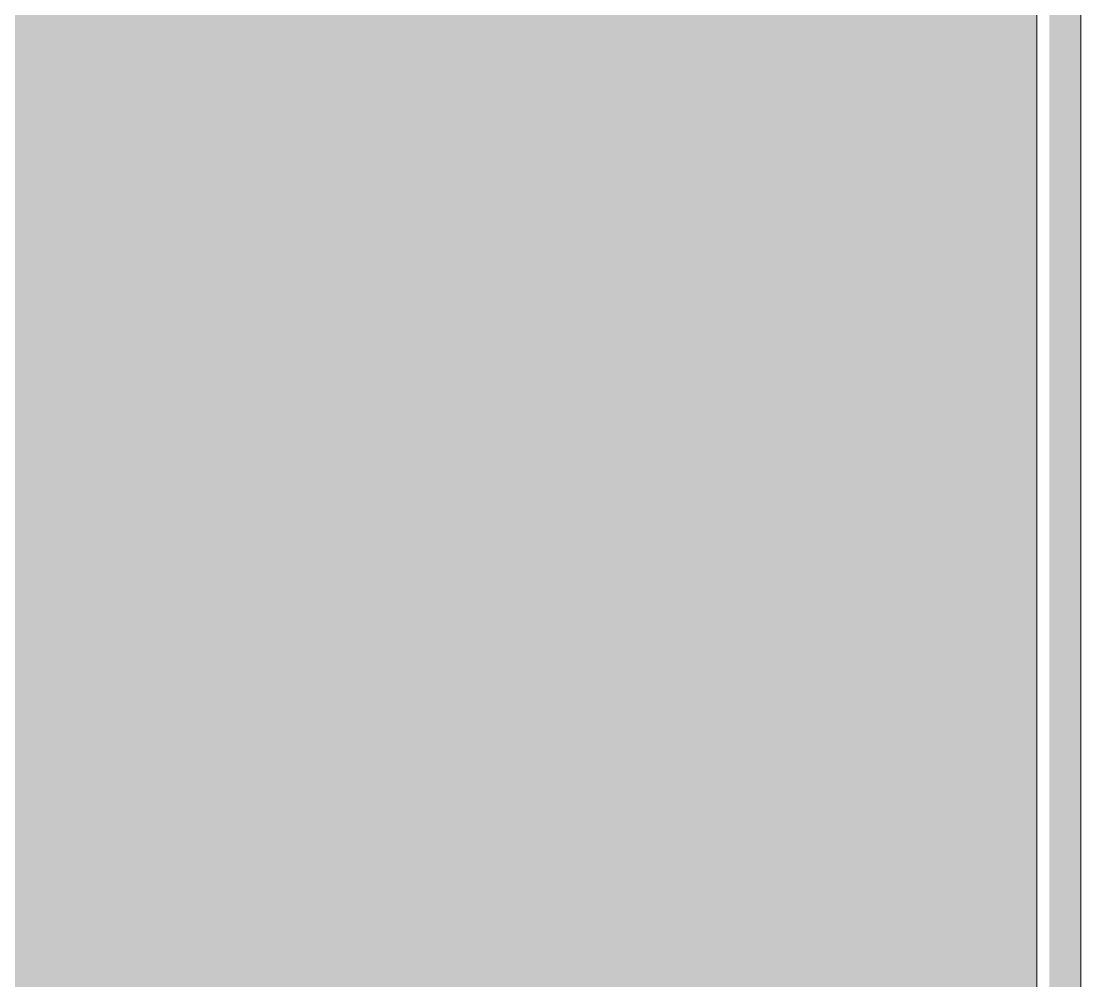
# Model space of a CAD drawing. Header units: millimetres. Extents: x 27500 to 33280, y -10980 to 420.
# Drawn here: x 28358.4 to 28409, y -6155 to -6109.2 of the extents above; entities that cross this region are included whole.
import ezdxf

# ---------------------------------------------------------------- set-up
doc = ezdxf.new("R2010")
doc.units = ezdxf.units.MM
for name, color, linetype, lineweight, true_color in [('CQEN_DETAIL', 7, 'Continuous', 5, 0x464d50), ('CQEN_HARDWARE', 7, 'Continuous', 5, 0x848c8f), ('CQEN_PLASTRON', 7, 'Continuous', 5, 0xd2d6d3)]:
    doc.layers.add(name, color=color, linetype=linetype, lineweight=lineweight, true_color=true_color)
doc.layers.add('LAYOUT_PARAMETERS', color=7, linetype='Continuous', plot=False)
doc.styles.add('LAYOUT_CONTACTOR_ARIAL', font='arial.ttf')
doc.styles.get("Standard").update_dxf_attribs({"font": 'arial.ttf'})

# ---------------------------------------------------------------- blocks, each defined once
blk = doc.blocks.new('SX_DYN_PLASTRON_BLANK_G001')
at = {"layer": 'CQEN_HARDWARE'}
for points in [[(882.5, 115.534), (884, 115.534), (884, 32.466), (882.5, 32.466)], [(878, 101.5), (873, 101.5), (873, 103.5), (878, 103.5)]]:
    blk.add_hatch(color=256, dxfattribs=at).paths.add_polyline_path(points)
at = {"layer": 'CQEN_PLASTRON'}
h = blk.add_hatch(color=256, dxfattribs=at)
h.paths.add_polyline_path([(2.1, 145.9), (881.9, 145.9), (881.9, 2.1), (2.1, 2.1)])
h.paths.add_polyline_path([(7.253, 76.364), (7.099, 75.785), (6.989, 75.195), (6.922, 74.599), (6.9, 74), (6.922, 73.401), (6.989, 72.805), (7.099, 72.215), (7.253, 71.636), (12.636, 66.253), (12.924, 66.171), (13.215, 66.099), (13.509, 66.038), (13.805, 65.989), (14.102, 65.95), (14.401, 65.922), (14.7, 65.906), (15, 65.9), (15.3, 65.906), (15.599, 65.922), (15.898, 65.95), (16.195, 65.989), (16.491, 66.038), (16.785, 66.099), (17.076, 66.171), (17.364, 66.253), (22.747, 71.636), (22.901, 72.215), (23.011, 72.805), (23.078, 73.401), (23.1, 74), (23.078, 74.599), (23.011, 75.195), (22.901, 75.785), (22.747, 76.364), (17.364, 81.747), (16.785, 81.901), (16.195, 82.011), (15.599, 82.078), (15, 82.1), (14.401, 82.078), (13.805, 82.011), (13.215, 81.901), (12.636, 81.747)], flags=0)
h = blk.add_hatch(color=256, dxfattribs=at)
h.paths.add_polyline_path([(881.9, 2.1), (881.9, 145.9), (2.1, 145.9), (2.1, 2.1)])
h.paths.add_polyline_path([(12.636, 66.253), (7.253, 71.636), (7.099, 72.215), (6.989, 72.805), (6.922, 73.401), (6.9, 74), (6.922, 74.599), (6.989, 75.195), (7.099, 75.785), (7.253, 76.364), (12.636, 81.747), (13.215, 81.901), (13.805, 82.011), (14.401, 82.078), (15, 82.1), (15.599, 82.078), (16.195, 82.011), (16.785, 81.901), (17.364, 81.747), (22.747, 76.364), (22.901, 75.785), (23.011, 75.195), (23.078, 74.599), (23.1, 74), (23.078, 73.401), (23.011, 72.805), (22.901, 72.215), (22.747, 71.636), (17.364, 66.253), (17.076, 66.171), (16.785, 66.099), (16.491, 66.038), (16.195, 65.989), (15.898, 65.95), (15.599, 65.922), (15.3, 65.906), (15, 65.9), (14.7, 65.906), (14.401, 65.922), (14.102, 65.95), (13.805, 65.989), (13.509, 66.038), (13.215, 66.099), (12.924, 66.171)], flags=0)
at = {"layer": 'CQEN_DETAIL'}
for p, q in [((881.9, 145.9), (881.9, 2.1)), ((884, 145.9), (884, 2.1))]:
    blk.add_line(p, q, dxfattribs=at)
blk = doc.blocks.new('*U496')
blk.add_blockref('SX_DYN_PLASTRON_BLANK_G001', (0, 0))
at = {"flags": 1}
for tag in ['SOURCE_BLOCK', 'MODEL', 'HEIGHT_MM', 'WIDTH_MM']:
    blk.add_attdef(tag, (0, 0), '', height=1, dxfattribs=at)
at = {"layer": 'LAYOUT_PARAMETERS', "style": 'LAYOUT_CONTACTOR_ARIAL', "flags": 1}
for tag in ['ARTICLE', 'VIEW', 'SOURCE', 'CABINET_SECTION_WIDTH_MM', 'ROW_PITCH_MM', 'PLASTRON_WIDTH_MM', 'PLASTRON_HEIGHT_MM', 'ROWS', 'NOTE']:
    blk.add_attdef(tag, (0, 0), '', height=1.7, dxfattribs=at)

msp = doc.modelspace()

# ---------------------------------------------------------------- block references
msp.add_blockref('*U496', (27525, -6213))

doc.saveas('drawing.dxf')
